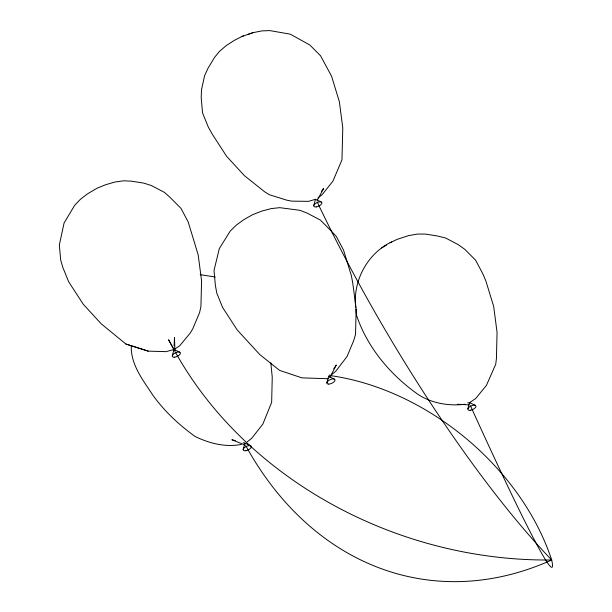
<?xml version="1.0" encoding="UTF-8"?>
<svg xmlns="http://www.w3.org/2000/svg" width="612" height="612" viewBox="0 0 612 612"><rect width="100%" height="100%" fill="white"/><g stroke="black" fill="none" stroke-linecap="round" stroke-linejoin="round"><path stroke-width="0.92" d="M174.122 345.879L174.481 337.656L174.925 351.365L168.591 339.775L173.969 349.529L172.37 355.457M326.877 382.867L328.606 376.434L329.631 374.911M243.171 449.43L244.877 443.119L243.148 442.667M313.795 205.494L315.478 199.313L321.139 201.929M467.905 408.724L469.557 402.658L475.715 398.519L486.441 385.33L495.712 364.27L496.431 358.502L497.066 332.415L493.67 306.413L485.89 280.985L482.784 273.74L475.601 260.177L464.791 249.329L458.319 244.678L445.613 238.014L437.427 235.987L425.179 234.059L417.415 234.075L408.564 235.628L397.119 239.368L390.043 242.819M317.23 200.315L323.71 188.312L321.514 191.242M329.891 377.535L331.52 374.781L335.85 371.147L347.073 356.475L353.736 340.524L355.526 334.443L356.169 308.938L352.787 283.333L351.41 275.821L343.554 250.132L336.348 236.538L330.832 230.609L320.328 220.029L307.17 213.121L299.995 210.321L279.684 207.659L271.192 208.608L261.967 211.048L252.787 214.598L243.867 219.632L236.217 225.185L230.219 231.099L219.333 248.541L214.024 270.405L215.37 285.322L216.809 293.186L222.6 307.453L237.204 329.945L259.817 354.6L279.63 370.405L301.938 377.864L328.506 378.744M333.739 368.814L336.309 365.012L330.755 375.669A218.775 155.984 39.4 0 1 551.68 559.98A376.893 13.609 66.9 0 1 470.498 405.825M391.596 241.901C367.483 253.353 352.673 280.916 355.71 307.247M247.225 441.818L251.769 438.238L262.862 424.078L271.651 402.359L272.248 377.191L270.802 362.809M317.888 197.928L321.988 194.83L332.897 181.198L341.97 159.824L342.781 127.885L339.362 101.707L331.566 76.202L320.543 55.753L309.81 44.99L290.256 34.157L269.815 30.6L261.814 30.898L252.825 32.719L247.661 34.486M381.636 247.975L386.539 244.999M174.619 349.154L179.698 345.78L190.156 333.142L192.78 328.812L199.619 312.472L200.927 306.528L201.578 280.755L198.196 254.967L188.213 221.995L181.007 208.409L170.121 197.454L164.399 192.359L151.439 185.566L143.789 183.118L131.06 181.129L123.601 180.808L114.926 182.039L105.647 184.732L97.163 188.175L87.753 193.683L80.363 199.328L74.718 205.265L64.076 222.998L59.341 244.907L60.68 259.955L62.868 267.505L68.666 281.788L83.232 304.21L101.164 323.763L125.911 344.051L148.173 351.127L165.982 351.655L173.969 349.529M252.825 32.719L242.038 36.429L234.381 40.346L226.18 45.632L219.425 51.439L214.567 57.367L208.08 68.131L204.599 75.659L201.509 89.773L201.195 97.622L202.557 112.922L208.332 127.151L212.188 134.043L226.639 156.328L244.326 175.59L264.644 191.801L269.701 194.845L286.913 200.208L291.74 201.141L308.54 201.348L315.478 199.313M242.038 36.429L243.469 35.94M241.419 444.388C225.629 447.563 209.12 443.356 194.922 436.387C178.987 424.766 164.36 411.256 152.855 395.168C143.047 380.09 130.563 364.653 131.274 345.635M464.936 404.249C448.986 406.261 431.559 403.323 418.072 394.434C390.257 374.743 367.192 347.471 356.383 314.843M467.736 402.91L469.557 402.658L475.325 405.32M457.715 404.264L469.152 404.892M200.185 274.681L215.309 276.999M235.337 440.64L231.872 439.745L245.488 445.176M125.911 344.051L148.173 351.127M174.81 349.919L179.859 352.252M328.606 376.434L334.588 379.211M244.877 443.119L250.4 445.697M355.878 309.144L356.299 313.895M317.192 201.952A381.444 82.337 59.6 0 0 551.68 559.98A374.521 281.772 -79.7 0 1 245.947 446.018M551.68 559.98A376.632 313.421 18 0 1 175.376 352.168M328.774 384.099A4.422 1.989 -25 0 0 335.055 380.128A4.422 1.989 -25 0 0 329.065 380.266A4.422 1.989 -25 0 0 328.774 384.099M470.093 410.3A4.422 1.989 -25 0 0 475.998 406.138A4.422 1.989 -25 0 0 469.656 406.735A4.422 1.989 -25 0 0 470.093 410.3M245.81 450.707A4.422 1.989 -25 0 0 251.28 446.393A4.422 1.989 -25 0 0 244.639 447.448A4.422 1.989 -25 0 0 245.81 450.707M174.305 357.186A4.422 1.989 -25 0 0 180.425 353.124A4.422 1.989 -25 0 0 174.259 353.476A4.422 1.989 -25 0 0 174.305 357.186M316.197 206.933A4.422 1.989 -25 0 0 321.912 202.694A4.422 1.989 -25 0 0 315.425 203.505A4.422 1.989 -25 0 0 316.197 206.933"/></g></svg>
